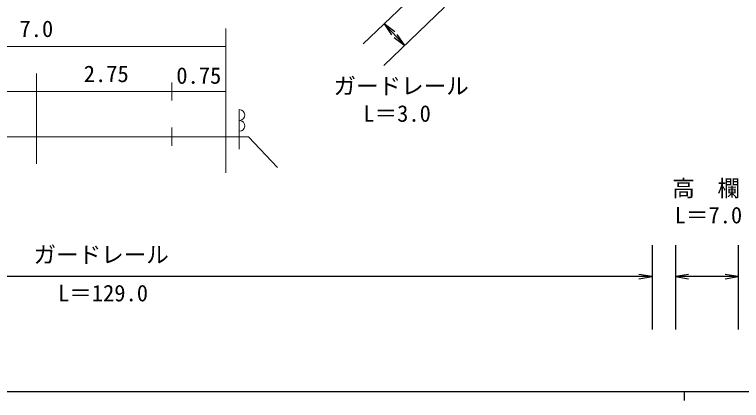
# Model space of a CAD drawing. Units: millimetres, scale not verified. Extents: x 40000 to 680000, y 20000 to 380000.
# Drawn here: x 193758 to 274351, y 204000 to 246793 of the extents above; entities that cross this region are included whole.
import ezdxf
from ezdxf.enums import TextEntityAlignment as Align

# ---------------------------------------------------------------- set-up
doc = ezdxf.new("R2010")
doc.units = ezdxf.units.MM
doc.header["$LTSCALE"] = 1000
for name, color, linetype, lineweight in [('M-STR-HTXT', 7, 'Continuous', 13), ('M-STR-STR3', 7, 'Continuous', 25), ('M-TTL-BAND', 7, 'Continuous', 25)]:
    doc.layers.add(name, color=color, linetype=linetype, lineweight=lineweight)
doc.styles.add('ＭＳ ゴシック', font='')
doc.styles.get('ＭＳ ゴシック').set_extended_font_data('MS Gothic')

# ---------------------------------------------------------------- blocks, each defined once
blk = doc.blocks.new('open_arrow')
at = {"color": 0, "linetype": 'Continuous', "lineweight": -2}
blk.add_lwpolyline([(7.5, 1.25), (0, 0), (7.5, -1.25)], dxfattribs=at)

msp = doc.modelspace()

# ---------------------------------------------------------------- linework, layer by layer
at = {"layer": 'M-STR-HTXT'}
for p, q in [((217181, 245250), (217181, 229250)), ((174692, 243250), (217181, 243250)), ((196181, 240250), (196181, 230250)), ((211181, 239250), (211181, 237250)), ((174692, 238250), (217181, 238250)), ((218677, 231848), (218677, 236248)), ((211181, 234250), (211181, 232250)), ((172181, 233250), (217181, 233250)), ((217181, 233250), (219681, 233250)), ((219681, 233250), (222896, 229834))]:
    msp.add_line(p, q, dxfattribs=at)
for centre, start, end in [((218676, 235648), 275.3148, 89.90852), ((218676, 234453), 270, 84.6852)]:
    msp.add_arc(centre, 600, start, end, dxfattribs=at)
at = {"layer": 'M-STR-STR3'}
for p, q in [((239124, 249981), (232419, 243528)), ((241410, 247606), (234704, 241153)), ((237014, 243375), (234728, 245750)), ((264436, 221224), (264436, 211884)), ((267040, 221224), (267040, 211884)), ((273999, 221224), (273999, 211884)), ((264436, 217728), (133939, 217728)), ((273999, 217728), (267040, 217728))]:
    msp.add_line(p, q, dxfattribs=at)
at = {"layer": 'M-TTL-BAND'}
for p, q in [((40000, 205000), (579000, 205000)), ((268000, 205000), (268000, 204000))]:
    msp.add_line(p, q, dxfattribs=at)

# ---------------------------------------------------------------- block references
at = {"layer": 'M-STR-STR3', "xscale": 193, "yscale": 193}
for p, rotation in [((234728, 245750), 313.9), ((237014, 243375), 133.9), ((264436, 217728), 180), ((273999, 217728), 180)]:
    msp.add_blockref('open_arrow', p, dxfattribs=dict(at, rotation=rotation))
msp.add_blockref('open_arrow', (267040, 217728), dxfattribs=at)

# ---------------------------------------------------------------- texts
at = {"layer": 'M-STR-HTXT', "style": 'ＭＳ ゴシック'}
for s, p in [('7.0', (194306, 243750)), ('2.75', (201431, 238750)), ('0.75', (211693, 238565))]:
    msp.add_text(s, height=1833, dxfattribs=at).set_placement(p, align=Align.BOTTOM_LEFT)
at = {"layer": 'M-STR-STR3', "style": 'ＭＳ ゴシック'}
for s, p in [('ガードレール', (229113, 237405)), ('L＝3.0', (232427, 234355)), ('高\u3000欄', (266682, 226067)), ('L＝7.0', (266942, 223085)), ('ガードレール', (195861, 218701)), ('L＝129.0', (198577, 214440))]:
    msp.add_text(s, height=1833, dxfattribs=at).set_placement(p, align=Align.BOTTOM_LEFT)

doc.saveas('drawing.dxf')
